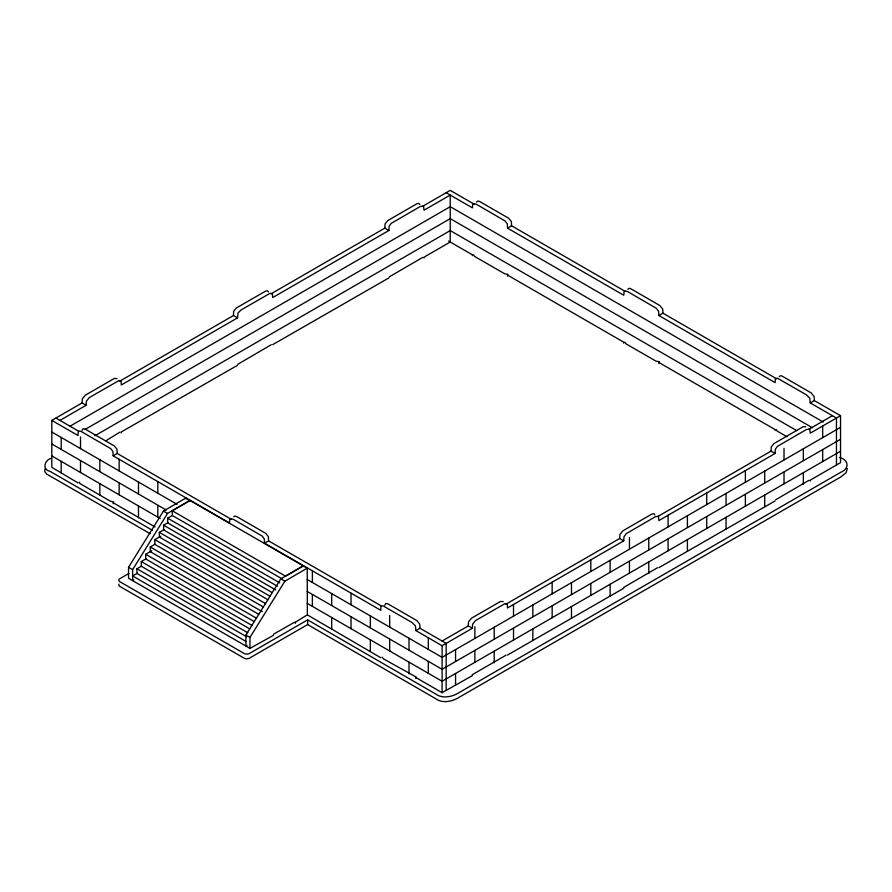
<?xml version="1.0" encoding="UTF-8"?>
<svg xmlns="http://www.w3.org/2000/svg" width="892" height="892" viewBox="0 0 892 892"><rect width="100%" height="100%" fill="white"/><g stroke="black" fill="none" stroke-linecap="round" stroke-linejoin="round"><path stroke-width="1.34" d="M119.896 432.096L105.88 440.826M271.302 344.691L237.83 364.27M44.901 468.858L44.801 471.734L46.808 474.154L150.112 533.661M809.033 480.286L775.728 499.743M506.098 655.152L472.18 674.765M657.504 567.736L623.898 587.315M476.495 202.161L477.8 201.023L479.617 201.469L508.696 218.261L511.372 221.562L511.562 225.776L625.426 291.517M627.868 289.32L629.05 288.283L630.689 288.685L659.779 305.488L662.734 309.134L662.934 313.17L776.809 378.91M779.24 376.714L780.422 375.688L782.072 376.089L811.151 392.881L814.106 396.527L814.318 400.564L840.532 415.694L840.532 462.658L810.248 480.141L810.248 481.011M422.752 257.375L389.325 276.843M273.365 635.36L249.972 648.384L128.548 578.284L128.537 567.301L163.459 511.083L185.804 498.059L190.007 501.159M133.767 579.967L132.618 580.625L132.607 569.654L167.529 513.435L189.873 500.412M247.051 645.373L245.902 646.031L245.891 635.059L280.824 578.841L303.168 565.818L303.291 566.576M249.972 648.384L249.961 637.401L284.882 581.183L307.227 568.171L307.361 614.822L295.542 622.081L295.386 623.296M294.639 622.159L273.51 634.212M233.682 516.78L234.819 516.1L236.636 516.546L265.716 533.338L268.392 536.638L268.581 540.853L381.252 605.891M50.688 458.421C44.344 460.495 42.069 469.694 50.119 471.389L152.42 530.294M382.133 657.159L383.605 658.932L416.051 676.983M473.485 254.755L474.633 256.45L504.738 273.788L507.994 274.312M624.902 342.171L626.039 343.866L656.144 361.204L659.411 361.728M78.028 482.918L51.814 467.352L51.814 420.4L82.097 402.916L86.156 405.258L86.368 401.222L89.323 397.576L119.004 380.527L121.089 380.995L121.279 384.987L237.54 317.864L237.986 313.047L241.085 309.948L270.153 293.278L272.439 293.803L272.651 297.593L388.912 230.47L389.102 226.256L391.187 223.39L420.154 206.565L423.533 206.052L424.023 210.2L450.237 195.058L450.237 242.022L424.023 257.152L424.023 258.033M119.606 381.252L233.47 315.523L237.54 317.864M270.978 293.858L384.853 228.118L388.912 230.47M422.34 206.476L450.237 190.364L474.065 204.123M59.954 420.4L86.156 405.258M69.587 426.465L450.237 206.699M85.242 429.364L450.237 218.64M94.886 435.753L450.237 230.593M51.814 420.4L78.028 435.53L78.24 431.728L79.377 431.048L81.194 431.494L110.876 448.721L112.95 451.586L113.139 455.801L117.209 453.448L231.073 519.189M446.167 192.717L472.381 207.847L472.872 203.71L476.261 204.212L505.229 221.049L507.303 223.914L507.492 228.118L511.562 225.776M281.961 578.797L172.29 515.476L172.29 510.781L190.063 500.523L307.227 568.171M277.323 586.178L167.651 522.857L167.651 518.163L172.368 515.431M272.06 592.511L163.593 529.893L163.593 525.198L168.41 522.411M267.812 599.658L159.345 537.04L159.345 532.346L164.072 529.614M263.296 606.961L154.829 544.343L154.829 539.649L160.705 536.259M258.736 614.298L150.269 551.669L150.269 546.974L155.085 544.187M254.198 621.612L145.73 558.983L145.73 554.289L151.718 550.832M249.738 628.882L141.27 566.253L141.27 561.559L146.032 558.816M128.983 573.422L119.807 578.718A3.914 2.263 0 0 0 119.528 581.528L244.486 653.68A3.914 2.263 0 0 0 249.347 653.513L307.64 619.873L435.263 693.753C441.83 698.737 450.995 697.221 457.73 693.418L840.632 472.359C849.663 468.858 849.039 459.659 839.316 457.462M246.616 636.777L136.944 573.456L136.944 568.762L141.661 566.03M137.39 573.188L132.607 575.953L245.891 641.359M113.139 455.801L229.4 522.924L229.902 518.787L233.28 519.289L262.248 536.114L264.333 538.991L264.523 543.195L268.581 540.853M507.492 228.118L623.764 295.241L624.21 290.937L627.31 291.428L656.367 308.309L658.664 311.475L658.876 315.523L662.934 313.17M303.358 565.929L285.574 576.187L172.29 510.781M847.355 468.456L846.062 472.771L840.632 477.053L457.73 698.124C450.995 701.915 441.83 703.442 435.263 698.447L307.64 624.567L249.359 658.218A3.914 2.263 0 0 1 244.497 658.374L119.528 586.222A3.914 2.263 0 0 1 119.037 584.171M264.523 543.195L380.784 610.318L380.973 606.326L383.047 605.858L412.015 622.482L415.404 625.883L415.895 630.588L419.965 628.247L446.167 643.377L446.167 690.33M658.876 315.523L775.137 382.646L775.326 378.654L777.4 378.186L806.379 394.81L809.758 398.2L810.248 402.916L814.318 400.564M442.109 641.025L468.311 625.894L472.381 628.247L472.593 624.21L475.548 620.553L505.229 603.516L507.303 603.984L507.492 607.976L623.764 540.853L623.965 536.817L626.262 533.639L655.319 516.758L658.43 516.267L658.876 520.571L775.137 453.448L775.326 449.245L777.4 446.379L806.379 429.543L809.758 429.041L810.248 433.178L840.532 415.694M505.831 604.241L619.695 538.5L623.764 540.853M658.408 516.156L771.067 451.107L775.137 453.448M808.565 429.453L832.392 415.694M415.895 630.588L442.109 645.73L472.381 628.247M840.532 427.335L442.109 657.359L307.194 579.466M840.532 439.277L442.109 669.301L307.194 591.418M840.532 451.229L442.109 681.254L307.194 603.36M415.895 678.422L415.895 677.552L442.109 692.683L472.381 675.634M79.566 482.171L79.187 482.639L80.425 483.832L110.43 501.215L113.752 501.917M776.308 429.565L777.11 431.014L787.034 436.79M810.248 402.916L836.462 418.047L836.462 465M449.791 206.431L823.216 422.027M449.791 218.384L812.367 427.714M449.791 230.326L796.712 430.624M448.553 241.052L472.381 254.811L472.381 255.681M55.884 418.047L78.518 431.115M51.814 432.029L177.095 504.359M51.814 443.971L166.258 510.046M163.459 511.083L167.529 513.435M280.824 578.841L284.882 581.183M167.651 518.163L279.731 582.866M51.814 455.923L160.225 518.52M163.593 525.198L275.684 589.902M155.096 526.982L113.139 502.753L113.139 503.724M307.673 615.067L380.784 657.75M159.345 532.346L270.22 596.358M154.829 539.649L265.704 603.661M150.269 546.974L262.348 611.689M145.73 554.289L256.606 618.301M141.27 561.559L252.157 625.571M136.944 568.762L247.82 632.774M128.537 567.301L132.607 569.654M245.891 635.059L249.961 637.401M805.688 426.688L803.023 426.8L773.933 443.592L771.257 446.892L771.067 451.107M503.244 601.632L500.568 601.42L471.478 618.212L468.523 621.858L468.311 625.894M117.019 378.654L114.343 378.431L85.264 395.223L82.309 398.88L82.097 402.916M419.92 204.513L418.616 203.376L416.798 203.811L387.708 220.603L385.043 223.914L384.853 228.118M268.537 291.907L267.243 290.77L265.426 291.216L236.335 307.996L233.659 311.308L233.47 315.523M185.804 498.059L185.937 498.818M654.806 515.063L654.014 513.714L651.941 514.026L622.861 530.818L619.907 534.464L619.695 538.5M822.669 426.008L822.669 437.637M822.669 449.914L822.669 461.543M803.346 448.799L803.346 460.428M803.346 472.693L803.346 484.323M784.023 448.319L784.023 459.949M784.023 472.214L784.023 483.854M775.137 430.557L775.137 429.598L658.876 362.475L658.876 363.356M775.137 500.88L658.876 567.669M764.7 471.11L764.7 482.739M764.7 495.004L764.7 506.634M745.377 470.63L745.377 482.26M745.377 494.525L745.377 506.165M726.055 493.421L726.055 505.05M726.055 517.315L726.055 528.945M706.732 492.942L706.732 504.571M706.732 516.836L706.732 528.477M687.409 515.732L687.409 527.362M687.409 539.627L687.409 551.256M668.097 515.253L668.097 526.882M668.097 539.147L668.097 550.777M648.774 538.043L648.774 549.673M648.774 561.938L648.774 573.567M629.451 537.564L629.451 549.193M629.451 561.458L629.451 573.088M623.764 343.164L623.764 342.205L507.492 275.082L507.492 276.041M623.764 588.241L507.492 655.062M610.128 560.354L610.128 571.984M610.128 584.249L610.128 595.878M590.805 559.875L590.805 571.504M590.805 583.769L590.805 595.399M571.482 582.666L571.482 594.295M571.482 606.56L571.482 618.189M552.159 582.186L552.159 593.816M552.159 606.081L552.159 617.71M532.836 604.977L532.836 616.606M532.836 628.871L532.836 640.501M513.513 604.497L513.513 616.127M513.513 628.392L513.513 640.021M494.201 627.288L494.201 638.917M494.201 651.182L494.201 662.812M474.878 626.808L474.878 638.438M474.878 650.703L474.878 662.332M455.556 649.588L455.556 661.228M455.556 673.493L455.556 685.123M442.109 645.73L442.109 692.683M428.305 637.758L428.305 649.387M428.305 661.652L428.305 673.293M419.965 628.247L419.753 624.21L416.798 620.553L387.708 603.761L385.645 603.46L384.853 605.367M408.993 638.237L408.993 649.867M408.993 662.132L408.993 673.761M389.67 615.447L389.67 627.076M389.67 639.352L389.67 650.982M388.912 277.903L272.651 344.669M370.347 615.926L370.347 627.555M370.347 639.82L370.347 651.45M351.024 593.135L351.024 604.776M351.024 617.041L351.024 628.67M331.701 593.615L331.701 605.244M331.701 617.509L331.701 629.139M312.378 570.824L312.378 582.465M312.378 594.73L312.378 606.359M307.64 619.873L307.64 624.567M237.54 365.296L121.279 431.951L121.279 432.91M157.806 481.591L157.806 493.22M157.806 505.485L157.806 517.115M138.483 482.059L138.483 493.689M138.483 505.965L138.483 517.594M119.16 459.28L119.16 470.909M119.16 483.174L119.16 494.804M117.209 453.448L117.019 449.245L114.343 445.933L85.264 429.141L82.967 428.807L82.097 430.457M99.837 459.748L99.837 471.389M99.837 483.654L99.837 495.283M80.514 436.968L80.514 448.598M80.514 460.863L80.514 472.492M61.202 437.437L61.202 449.077M61.202 461.342L61.202 472.972"/></g></svg>
